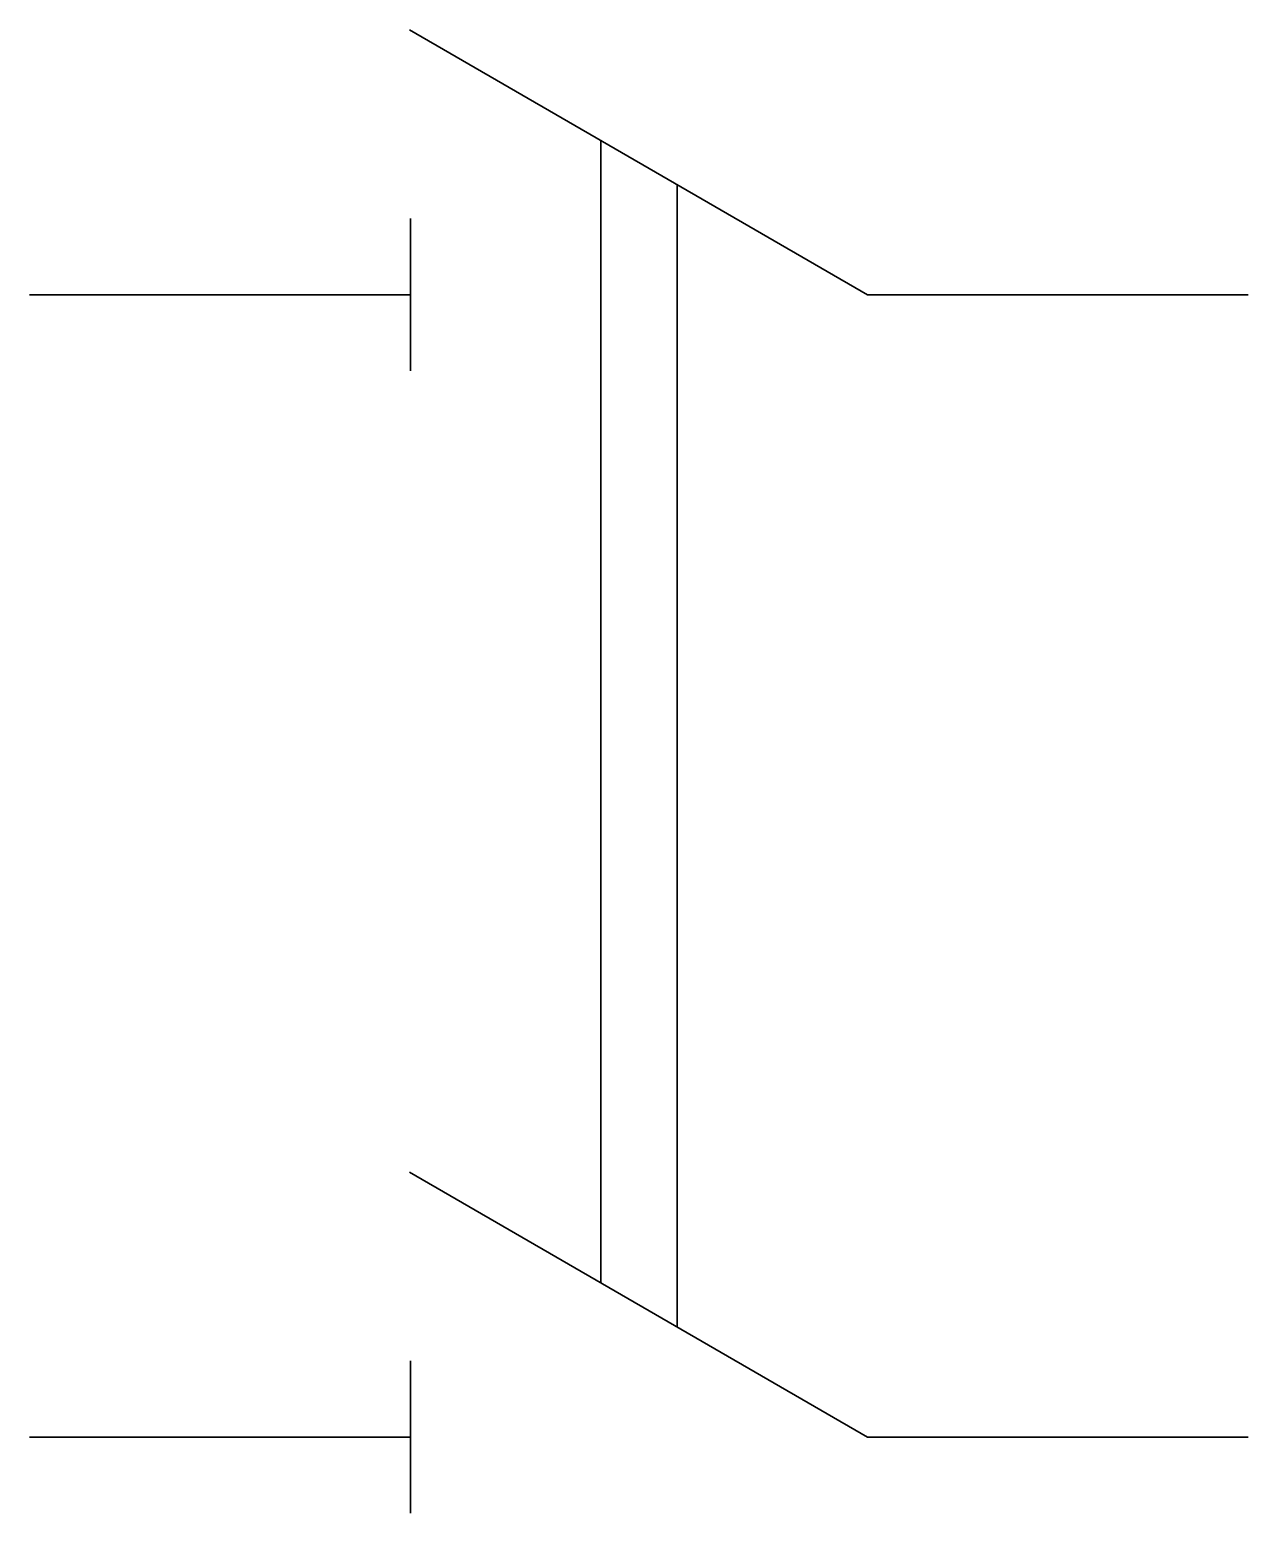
# Model space of a CAD drawing. Extents: x 0 to 2473, y -1596 to 297.
# Drawn here: x 2456.52 to 2472.52, y -1595.57 to -1576.09 of the extents above.
import ezdxf

# ---------------------------------------------------------------- set-up
doc = ezdxf.new("R2010")
doc.units = 0
doc.header["$MEASUREMENT"] = 0
doc.layers.add('линия эл', color=5, linetype='CONTINUOUS', lineweight=30)

msp = doc.modelspace()

# ---------------------------------------------------------------- linework, layer by layer
at = {"layer": 'линия эл'}
for p, q in [((2461.511, -1576.095), (2467.522, -1579.574)), ((2464.022, -1577.544), (2464.022, -1592.544)), ((2465.022, -1593.124), (2465.022, -1578.124)), ((2461.522, -1580.574), (2461.522, -1578.574)), ((2461.522, -1579.574), (2456.522, -1579.574)), ((2467.522, -1579.574), (2472.522, -1579.574)), ((2461.511, -1591.095), (2467.522, -1594.574)), ((2461.522, -1595.574), (2461.522, -1593.574)), ((2461.522, -1594.574), (2456.522, -1594.574)), ((2467.522, -1594.574), (2472.522, -1594.574))]:
    msp.add_line(p, q, dxfattribs=at)

doc.saveas('drawing.dxf')
